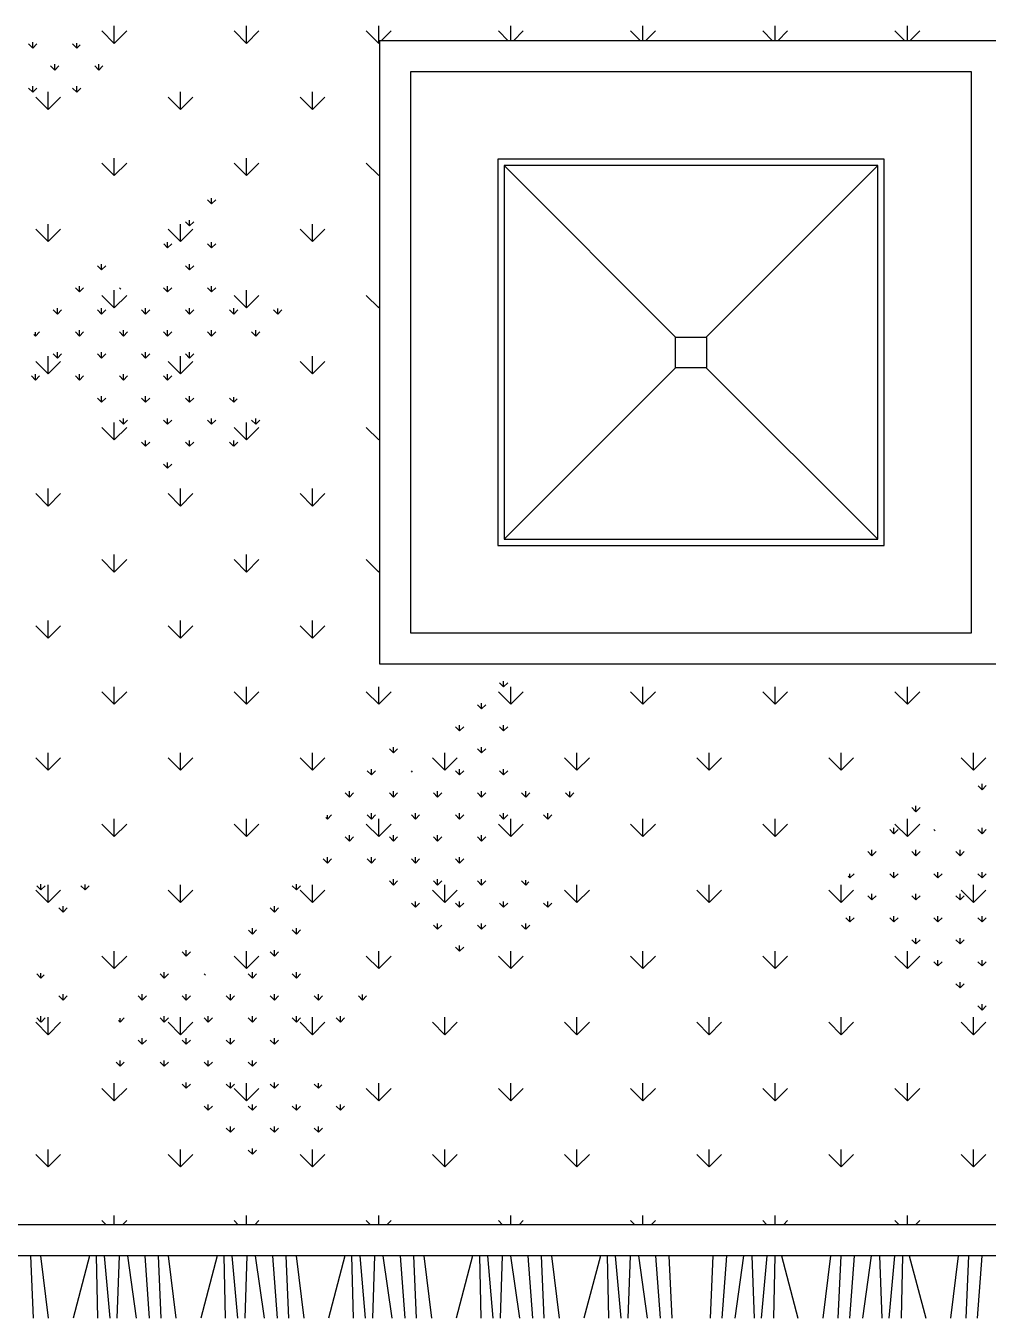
# Model space of a CAD drawing. Header units: inches. Extents: x 10.7 to 53.2, y 13 to 37.8.
# Drawn here: x 12.767 to 14.311, y 23.657 to 25.731 of the extents above; entities that cross this region are included whole.
import ezdxf

# ---------------------------------------------------------------- set-up
doc = ezdxf.new("R2010")
doc.units = ezdxf.units.IN
doc.header["$MEASUREMENT"] = 0
doc.layers.add('02', color=2, linetype='Continuous')
doc.layers.add('1', color=1, linetype='Continuous')

msp = doc.modelspace()

# ---------------------------------------------------------------- linework, layer by layer
at = {"layer": '02'}
for p, q in [((13.5341, 25.5067), (13.81, 25.2307)), ((14.1341, 25.5067), (13.8582, 25.2307)), ((13.81, 25.1826), (13.5341, 24.9067)), ((13.8582, 25.1826), (14.1341, 24.9067)), ((15.7341, 23.8067), (11.9341, 23.8067)), ((15.7841, 23.7567), (11.8841, 23.7567)), ((12.7738, 23.7567), (12.7782, 23.6567)), ((12.7902, 23.7567), (12.8025, 23.6567)), ((12.8687, 23.7567), (12.8424, 23.6567)), ((12.8795, 23.7567), (12.8817, 23.6567)), ((12.8924, 23.7567), (12.9013, 23.6567)), ((12.9163, 23.7567), (12.9128, 23.6567)), ((12.9297, 23.7567), (12.9439, 23.6567)), ((12.9573, 23.7567), (12.9647, 23.6567)), ((12.9788, 23.7567), (12.9832, 23.6567)), ((12.9952, 23.7567), (13.0075, 23.6567)), ((13.0737, 23.7567), (13.0474, 23.6567)), ((13.0845, 23.7567), (13.0867, 23.6567)), ((13.0974, 23.7567), (13.1063, 23.6567)), ((13.1213, 23.7567), (13.1178, 23.6567)), ((13.1347, 23.7567), (13.1489, 23.6567)), ((13.1623, 23.7567), (13.1697, 23.6567)), ((13.1838, 23.7567), (13.1882, 23.6567)), ((13.2002, 23.7567), (13.2125, 23.6567)), ((13.2787, 23.7567), (13.2524, 23.6567)), ((13.2895, 23.7567), (13.2917, 23.6567)), ((13.3024, 23.7567), (13.3113, 23.6567)), ((13.3263, 23.7567), (13.3228, 23.6567)), ((13.3397, 23.7567), (13.3539, 23.6567)), ((13.3673, 23.7567), (13.3747, 23.6567)), ((13.3888, 23.7567), (13.3932, 23.6567)), ((13.4052, 23.7567), (13.4175, 23.6567)), ((13.4837, 23.7567), (13.4574, 23.6567)), ((13.4945, 23.7567), (13.4967, 23.6567)), ((13.5074, 23.7567), (13.5163, 23.6567)), ((13.5313, 23.7567), (13.5278, 23.6567)), ((13.5447, 23.7567), (13.5589, 23.6567)), ((13.5723, 23.7567), (13.5797, 23.6567)), ((13.5938, 23.7567), (13.5982, 23.6567)), ((13.6102, 23.7567), (13.6225, 23.6567)), ((13.6887, 23.7567), (13.6624, 23.6567)), ((13.6995, 23.7567), (13.7017, 23.6567)), ((13.7124, 23.7567), (13.7213, 23.6567)), ((13.7363, 23.7567), (13.7328, 23.6567)), ((13.7497, 23.7567), (13.7639, 23.6567)), ((13.7773, 23.7567), (13.7847, 23.6567)), ((13.7988, 23.7567), (13.8032, 23.6567)), ((13.8694, 23.7567), (13.865, 23.6567)), ((13.891, 23.7567), (13.8835, 23.6567)), ((13.9185, 23.7567), (13.9043, 23.6567)), ((13.9319, 23.7567), (13.9354, 23.6567)), ((13.9558, 23.7567), (13.9469, 23.6567)), ((13.9687, 23.7567), (13.9666, 23.6567)), ((13.9795, 23.7567), (14.0058, 23.6567)), ((14.058, 23.7567), (14.0457, 23.6567)), ((14.0744, 23.7567), (14.07, 23.6567)), ((14.096, 23.7567), (14.0885, 23.6567)), ((14.1235, 23.7567), (14.1093, 23.6567)), ((14.1369, 23.7567), (14.1404, 23.6567)), ((14.1608, 23.7567), (14.1519, 23.6567)), ((14.1737, 23.7567), (14.1716, 23.6567)), ((14.1845, 23.7567), (14.2108, 23.6567)), ((14.263, 23.7567), (14.2507, 23.6567)), ((14.2794, 23.7567), (14.275, 23.6567)), ((14.301, 23.7567), (14.2935, 23.6567))]:
    msp.add_line(p, q, dxfattribs=at)
for points in [[(13.3341, 25.7067), (13.3341, 24.7067), (14.3341, 24.7067), (14.3341, 25.7067)], [(13.3841, 25.6567), (13.3841, 24.7567), (14.2841, 24.7567), (14.2841, 25.6567)], [(13.5241, 25.5167), (13.5241, 24.8967), (14.1441, 24.8967), (14.1441, 25.5167)], [(13.5341, 25.5067), (13.5341, 24.9067), (14.1341, 24.9067), (14.1341, 25.5067)], [(13.8086, 25.2307), (13.8086, 25.1826), (13.8596, 25.1826), (13.8596, 25.2307)]]:
    msp.add_lwpolyline(points, close=True, dxfattribs=at)
at = {"layer": '1'}
for p, q in [((12.9086, 25.7026), (12.8887, 25.7225)), ((12.9086, 25.7026), (12.9086, 25.7307)), ((12.9086, 25.7026), (12.9285, 25.7225)), ((13.1207, 25.7026), (13.1009, 25.7225)), ((13.1207, 25.7026), (13.1207, 25.7307)), ((13.1207, 25.7026), (13.1406, 25.7225)), ((13.3329, 25.7026), (13.313, 25.7225)), ((13.3329, 25.7026), (13.3329, 25.7307)), ((13.3369, 25.7067), (13.3528, 25.7225)), ((13.5409, 25.7067), (13.5251, 25.7225)), ((13.545, 25.7067), (13.545, 25.7307)), ((13.5491, 25.7067), (13.5649, 25.7225)), ((13.7531, 25.7067), (13.7373, 25.7225)), ((13.7571, 25.7067), (13.7571, 25.7307)), ((13.7612, 25.7067), (13.777, 25.7225)), ((13.9652, 25.7067), (13.9494, 25.7225)), ((13.9693, 25.7067), (13.9693, 25.7307)), ((13.9733, 25.7067), (13.9892, 25.7225)), ((14.1773, 25.7067), (14.1615, 25.7225)), ((14.1814, 25.7067), (14.1814, 25.7307)), ((14.1855, 25.7067), (14.2013, 25.7225)), ((12.7776, 25.695), (12.771, 25.7016)), ((12.7776, 25.695), (12.7776, 25.7044)), ((12.7776, 25.695), (12.7842, 25.7016)), ((12.8483, 25.695), (12.8417, 25.7016)), ((12.8483, 25.695), (12.8483, 25.703)), ((12.8483, 25.695), (12.8536, 25.7003)), ((13.3329, 25.7026), (13.3341, 25.7038)), ((12.813, 25.6596), (12.8063, 25.6663)), ((12.813, 25.6596), (12.813, 25.669)), ((12.813, 25.6596), (12.8196, 25.6663)), ((12.8837, 25.6596), (12.8771, 25.6663)), ((12.8837, 25.6596), (12.8837, 25.669)), ((12.8837, 25.6596), (12.8903, 25.6663)), ((12.7776, 25.6243), (12.771, 25.6309)), ((12.7776, 25.6243), (12.7776, 25.6337)), ((12.7776, 25.6243), (12.7842, 25.6309)), ((12.8025, 25.5965), (12.7827, 25.6164)), ((12.8025, 25.5965), (12.8025, 25.6247)), ((12.8025, 25.5965), (12.8224, 25.6164)), ((12.8483, 25.6244), (12.8417, 25.6309)), ((12.8483, 25.6244), (12.8483, 25.6337)), ((12.8485, 25.6245), (12.855, 25.6309)), ((13.0147, 25.5965), (12.9948, 25.6164)), ((13.0147, 25.5965), (13.0147, 25.6247)), ((13.0147, 25.5965), (13.0346, 25.6164)), ((13.2268, 25.5965), (13.2069, 25.6164)), ((13.2268, 25.5965), (13.2268, 25.6247)), ((13.2268, 25.5965), (13.2467, 25.6164)), ((12.9086, 25.4905), (12.9086, 25.5186)), ((13.1207, 25.4905), (13.1207, 25.5186)), ((12.9086, 25.4905), (12.8887, 25.5104)), ((12.9086, 25.4905), (12.9285, 25.5104)), ((13.1207, 25.4905), (13.1009, 25.5104)), ((13.1207, 25.4905), (13.1406, 25.5104)), ((13.3329, 25.4905), (13.313, 25.5104)), ((13.3329, 25.4905), (13.3341, 25.4917)), ((13.0648, 25.445), (13.0582, 25.4516)), ((13.0648, 25.445), (13.0648, 25.4544)), ((13.0648, 25.445), (13.0715, 25.4516)), ((12.8025, 25.3844), (12.8025, 25.4125)), ((13.0147, 25.3844), (13.0147, 25.4125)), ((13.0295, 25.4097), (13.0228, 25.4163)), ((13.0295, 25.4097), (13.0295, 25.419)), ((13.0295, 25.4097), (13.0361, 25.4163)), ((13.2268, 25.3844), (13.2268, 25.4125)), ((12.8025, 25.3844), (12.7827, 25.4043)), ((12.8025, 25.3844), (12.8224, 25.4043)), ((13.0147, 25.3844), (12.9948, 25.4043)), ((13.0147, 25.3844), (13.0346, 25.4043)), ((13.2268, 25.3844), (13.2069, 25.4043)), ((13.2268, 25.3844), (13.2467, 25.4043)), ((12.9941, 25.3743), (12.9878, 25.3807)), ((12.9941, 25.3743), (12.9941, 25.3837)), ((12.9941, 25.3743), (13.0007, 25.3809)), ((13.0648, 25.3743), (13.0582, 25.3809)), ((13.0648, 25.3743), (13.0648, 25.3837)), ((13.0648, 25.3743), (13.0715, 25.3809)), ((12.888, 25.339), (12.8814, 25.3456)), ((12.888, 25.339), (12.888, 25.3483)), ((12.888, 25.339), (12.8947, 25.3456)), ((13.0295, 25.339), (13.0228, 25.3456)), ((13.0295, 25.339), (13.0295, 25.3483)), ((13.0295, 25.339), (13.0361, 25.3456)), ((12.8527, 25.3036), (12.8461, 25.3102)), ((12.8527, 25.3036), (12.8527, 25.313)), ((12.8527, 25.3036), (12.8593, 25.3102)), ((12.9086, 25.2783), (12.9086, 25.3065)), ((12.9188, 25.3082), (12.9168, 25.3102)), ((12.9941, 25.3036), (12.9875, 25.3102)), ((12.9941, 25.3036), (12.9941, 25.313)), ((12.9941, 25.3036), (13.0007, 25.3102)), ((13.0648, 25.3036), (13.0582, 25.3102)), ((13.0648, 25.3036), (13.0648, 25.313)), ((13.0648, 25.3036), (13.0715, 25.3102)), ((13.1207, 25.2783), (13.1207, 25.3065)), ((12.9086, 25.2783), (12.8887, 25.2982)), ((12.9086, 25.2783), (12.9285, 25.2982)), ((13.1207, 25.2783), (13.1009, 25.2982)), ((13.1207, 25.2783), (13.1406, 25.2982)), ((13.3329, 25.2783), (13.313, 25.2982)), ((12.8173, 25.2682), (12.8107, 25.2749)), ((12.8173, 25.2682), (12.8173, 25.2776)), ((12.8173, 25.2682), (12.824, 25.2749)), ((12.888, 25.2682), (12.8814, 25.2749)), ((12.888, 25.2682), (12.888, 25.2776)), ((12.888, 25.2682), (12.8947, 25.2749)), ((12.9588, 25.2682), (12.9521, 25.2749)), ((12.9588, 25.2682), (12.9588, 25.2776)), ((12.9588, 25.2682), (12.9654, 25.2749)), ((13.0295, 25.2682), (13.0228, 25.2749)), ((13.0295, 25.2682), (13.0295, 25.2776)), ((13.0295, 25.2682), (13.0361, 25.2749)), ((13.1002, 25.2682), (13.0935, 25.2749)), ((13.1002, 25.2682), (13.1002, 25.2776)), ((13.1002, 25.2682), (13.1068, 25.2749)), ((13.1709, 25.2682), (13.1643, 25.2749)), ((13.1709, 25.2682), (13.1709, 25.2773)), ((13.1709, 25.2682), (13.1775, 25.2749)), ((13.3329, 25.2783), (13.3341, 25.2796)), ((12.8527, 25.2329), (12.8527, 25.2423)), ((12.9234, 25.2329), (12.9234, 25.2423)), ((12.9941, 25.2329), (12.9941, 25.2423)), ((13.0648, 25.2329), (13.0648, 25.2423)), ((13.1355, 25.2329), (13.1355, 25.2423)), ((12.782, 25.2329), (12.7795, 25.2354)), ((12.782, 25.2329), (12.7886, 25.2395)), ((12.782, 25.2329), (12.782, 25.2391)), ((12.8527, 25.2329), (12.8461, 25.2395)), ((12.8527, 25.2329), (12.8593, 25.2395)), ((12.9234, 25.2329), (12.9168, 25.2395)), ((12.9234, 25.2329), (12.93, 25.2395)), ((12.9941, 25.2329), (12.9875, 25.2395)), ((12.9941, 25.2329), (13.0007, 25.2395)), ((13.0648, 25.2329), (13.0582, 25.2395)), ((13.0648, 25.2329), (13.0715, 25.2395)), ((13.1355, 25.2329), (13.1289, 25.2395)), ((13.1355, 25.2329), (13.1422, 25.2395)), ((12.8025, 25.1723), (12.8025, 25.2004)), ((12.8173, 25.1975), (12.8107, 25.2042)), ((12.8173, 25.1975), (12.8173, 25.2069)), ((12.8173, 25.1975), (12.824, 25.2042)), ((12.888, 25.1975), (12.8814, 25.2042)), ((12.888, 25.1975), (12.888, 25.2069)), ((12.888, 25.1975), (12.8947, 25.2042)), ((12.9588, 25.1975), (12.9521, 25.2042)), ((12.9588, 25.1975), (12.9588, 25.2069)), ((12.9588, 25.1975), (12.9654, 25.2042)), ((13.0147, 25.1723), (13.0147, 25.2004)), ((13.0295, 25.1975), (13.0228, 25.2042)), ((13.0295, 25.1975), (13.0295, 25.2069)), ((13.0295, 25.1975), (13.0361, 25.2042)), ((13.2268, 25.1723), (13.2268, 25.2004)), ((12.8025, 25.1723), (12.7827, 25.1922)), ((12.8025, 25.1723), (12.8224, 25.1922)), ((13.0147, 25.1723), (12.9948, 25.1922)), ((13.0147, 25.1723), (13.0346, 25.1922)), ((13.2268, 25.1723), (13.2069, 25.1922)), ((13.2268, 25.1723), (13.2467, 25.1922)), ((12.782, 25.1622), (12.7754, 25.1688)), ((12.782, 25.1622), (12.782, 25.1716)), ((12.782, 25.1622), (12.7886, 25.1688)), ((12.8527, 25.1622), (12.8461, 25.1688)), ((12.8527, 25.1622), (12.8527, 25.1716)), ((12.8527, 25.1622), (12.8593, 25.1688)), ((12.9234, 25.1622), (12.9168, 25.1688)), ((12.9234, 25.1622), (12.9234, 25.1716)), ((12.9234, 25.1622), (12.93, 25.1688)), ((12.9941, 25.1622), (12.9875, 25.1688)), ((12.9941, 25.1622), (12.9941, 25.1716)), ((12.9941, 25.1622), (13.0007, 25.1688)), ((12.888, 25.1268), (12.8814, 25.1334)), ((12.888, 25.1268), (12.888, 25.1362)), ((12.888, 25.1268), (12.8947, 25.1334)), ((12.9588, 25.1268), (12.9521, 25.1334)), ((12.9588, 25.1268), (12.9588, 25.1362)), ((12.9588, 25.1268), (12.9654, 25.1334)), ((13.0295, 25.1268), (13.0228, 25.1334)), ((13.0295, 25.1268), (13.0295, 25.1362)), ((13.0295, 25.1268), (13.0361, 25.1334)), ((13.1002, 25.1268), (13.0935, 25.1334)), ((13.1002, 25.1268), (13.1002, 25.1348)), ((13.1002, 25.1268), (13.1055, 25.1321)), ((12.9234, 25.0915), (12.9168, 25.0981)), ((12.9234, 25.0915), (12.9234, 25.1008)), ((12.9234, 25.0915), (12.93, 25.0981)), ((12.9941, 25.0915), (12.9875, 25.0981)), ((12.9941, 25.0915), (12.9941, 25.1008)), ((12.9941, 25.0915), (13.0007, 25.0981)), ((13.0648, 25.0915), (13.0582, 25.0981)), ((13.0648, 25.0915), (13.0648, 25.1008)), ((13.0648, 25.0915), (13.0715, 25.0981)), ((13.1355, 25.0915), (13.1289, 25.0981)), ((13.1355, 25.0915), (13.1355, 25.1008)), ((13.1355, 25.0915), (13.1422, 25.0981)), ((12.9086, 25.0662), (12.8887, 25.0861)), ((12.9086, 25.0662), (12.9086, 25.0943)), ((12.9086, 25.0662), (12.9285, 25.0861)), ((13.1207, 25.0662), (13.1009, 25.0861)), ((13.1207, 25.0662), (13.1207, 25.0943)), ((13.1207, 25.0662), (13.1406, 25.0861)), ((13.3329, 25.0662), (13.313, 25.0861)), ((12.9588, 25.0561), (12.9521, 25.0627)), ((12.9588, 25.0561), (12.9588, 25.0655)), ((12.9588, 25.0561), (12.9654, 25.0627)), ((13.0295, 25.0561), (13.0228, 25.0627)), ((13.0295, 25.0561), (13.0295, 25.0655)), ((13.0295, 25.0561), (13.0361, 25.0627)), ((13.1001, 25.0562), (13.0935, 25.0627)), ((13.1002, 25.0562), (13.1002, 25.0655)), ((13.1004, 25.0563), (13.1068, 25.0627)), ((13.3329, 25.0662), (13.3341, 25.0674)), ((12.9941, 25.0208), (12.9875, 25.0274)), ((12.9941, 25.0208), (12.9941, 25.0301)), ((12.9941, 25.0208), (13.0007, 25.0274)), ((12.8025, 24.9601), (12.7827, 24.98)), ((12.8025, 24.9601), (12.8025, 24.9883)), ((12.8025, 24.9601), (12.8224, 24.98)), ((13.0147, 24.9601), (12.9948, 24.98)), ((13.0147, 24.9601), (13.0147, 24.9883)), ((13.0147, 24.9601), (13.0346, 24.98)), ((13.2268, 24.9601), (13.2069, 24.98)), ((13.2268, 24.9601), (13.2268, 24.9883)), ((13.2268, 24.9601), (13.2467, 24.98)), ((12.9086, 24.8541), (12.8887, 24.874)), ((12.9086, 24.8541), (12.9086, 24.8822)), ((12.9086, 24.8541), (12.9285, 24.874)), ((13.1207, 24.8541), (13.1009, 24.874)), ((13.1207, 24.8541), (13.1207, 24.8822)), ((13.1207, 24.8541), (13.1406, 24.874)), ((13.3329, 24.8541), (13.313, 24.874)), ((13.3329, 24.8541), (13.3341, 24.8553)), ((12.8025, 24.748), (12.7827, 24.7679)), ((12.8025, 24.748), (12.8025, 24.7761)), ((12.8025, 24.748), (12.8224, 24.7679)), ((13.0147, 24.748), (12.9948, 24.7679)), ((13.0147, 24.748), (13.0147, 24.7761)), ((13.0147, 24.748), (13.0346, 24.7679)), ((13.2268, 24.748), (13.2069, 24.7679)), ((13.2268, 24.748), (13.2268, 24.7761)), ((13.2268, 24.748), (13.2467, 24.7679)), ((12.9086, 24.6419), (12.8887, 24.6618)), ((12.9086, 24.6419), (12.9086, 24.6701)), ((12.9086, 24.6419), (12.9285, 24.6618)), ((13.1207, 24.6419), (13.1009, 24.6618)), ((13.1207, 24.6419), (13.1207, 24.6701)), ((13.1207, 24.6419), (13.1406, 24.6618)), ((13.3329, 24.6419), (13.313, 24.6618)), ((13.3329, 24.6419), (13.3329, 24.6701)), ((13.3329, 24.6419), (13.3528, 24.6618)), ((13.545, 24.6419), (13.5251, 24.6618)), ((13.5334, 24.6698), (13.5268, 24.6765)), ((13.5334, 24.6698), (13.5334, 24.6792)), ((13.5334, 24.6698), (13.54, 24.6765)), ((13.545, 24.6419), (13.545, 24.6701)), ((13.545, 24.6419), (13.5649, 24.6618)), ((13.7571, 24.6419), (13.7373, 24.6618)), ((13.7571, 24.6419), (13.7571, 24.6701)), ((13.7571, 24.6419), (13.777, 24.6618)), ((13.9693, 24.6419), (13.9494, 24.6618)), ((13.9693, 24.6419), (13.9693, 24.6701)), ((13.9693, 24.6419), (13.9892, 24.6618)), ((14.1814, 24.6419), (14.1615, 24.6618)), ((14.1814, 24.6419), (14.1814, 24.6701)), ((14.1814, 24.6419), (14.2013, 24.6618)), ((13.4981, 24.6345), (13.4914, 24.6411)), ((13.4981, 24.6345), (13.4981, 24.6438)), ((13.4981, 24.6345), (13.5047, 24.6411)), ((13.4627, 24.5991), (13.4563, 24.6055)), ((13.4627, 24.5991), (13.4627, 24.6085)), ((13.4627, 24.5991), (13.4693, 24.6057)), ((13.5334, 24.5991), (13.5268, 24.6057)), ((13.5334, 24.5991), (13.5334, 24.6085)), ((13.5334, 24.5991), (13.54, 24.6057)), ((12.8025, 24.5359), (12.8025, 24.564)), ((13.0147, 24.5359), (13.0147, 24.564)), ((13.2268, 24.5359), (13.2268, 24.564)), ((13.3566, 24.5638), (13.35, 24.5704)), ((13.3566, 24.5638), (13.3566, 24.5731)), ((13.3566, 24.5638), (13.3633, 24.5704)), ((13.4389, 24.5359), (13.4389, 24.564)), ((13.4981, 24.5638), (13.4914, 24.5704)), ((13.4981, 24.5638), (13.4981, 24.5731)), ((13.4981, 24.5638), (13.5047, 24.5704)), ((13.6511, 24.5359), (13.6511, 24.564)), ((13.8632, 24.5359), (13.8632, 24.564)), ((14.0753, 24.5359), (14.0753, 24.564)), ((14.2875, 24.5359), (14.2875, 24.564)), ((12.8025, 24.5359), (12.7827, 24.5558)), ((12.8025, 24.5359), (12.8224, 24.5558)), ((13.0147, 24.5359), (12.9948, 24.5558)), ((13.0147, 24.5359), (13.0346, 24.5558)), ((13.2268, 24.5359), (13.2069, 24.5558)), ((13.2268, 24.5359), (13.2467, 24.5558)), ((13.3213, 24.5284), (13.3213, 24.5378)), ((13.4389, 24.5359), (13.4191, 24.5558)), ((13.4389, 24.5359), (13.4588, 24.5558)), ((13.4627, 24.5284), (13.4627, 24.5378)), ((13.5334, 24.5284), (13.5334, 24.5378)), ((13.6511, 24.5359), (13.6312, 24.5558)), ((13.6511, 24.5359), (13.671, 24.5558)), ((13.8632, 24.5359), (13.8433, 24.5558)), ((13.8632, 24.5359), (13.8831, 24.5558)), ((14.0753, 24.5359), (14.0554, 24.5558)), ((14.0753, 24.5359), (14.0952, 24.5558)), ((14.2875, 24.5359), (14.2676, 24.5558)), ((14.2875, 24.5359), (14.3074, 24.5558)), ((13.3213, 24.5284), (13.3146, 24.535)), ((13.3213, 24.5284), (13.3279, 24.535)), ((13.3874, 24.533), (13.3854, 24.535)), ((13.4627, 24.5284), (13.4561, 24.535)), ((13.4627, 24.5284), (13.4693, 24.535)), ((13.5334, 24.5284), (13.5268, 24.535)), ((13.5334, 24.5284), (13.54, 24.535)), ((13.2859, 24.493), (13.2793, 24.4997)), ((13.2859, 24.493), (13.2859, 24.5024)), ((13.2859, 24.493), (13.2925, 24.4997)), ((13.3566, 24.493), (13.35, 24.4997)), ((13.3566, 24.493), (13.3566, 24.5024)), ((13.3566, 24.493), (13.3633, 24.4997)), ((13.4273, 24.493), (13.4207, 24.4997)), ((13.4273, 24.493), (13.4273, 24.5024)), ((13.4273, 24.493), (13.434, 24.4997)), ((13.4981, 24.493), (13.4914, 24.4997)), ((13.4981, 24.493), (13.4981, 24.5024)), ((13.4981, 24.493), (13.5047, 24.4997)), ((13.5688, 24.493), (13.5621, 24.4997)), ((13.5688, 24.493), (13.5688, 24.5024)), ((13.5688, 24.493), (13.5754, 24.4997)), ((13.6395, 24.493), (13.6328, 24.4997)), ((13.6395, 24.493), (13.6395, 24.5021)), ((13.6395, 24.493), (13.6461, 24.4997)), ((14.3013, 24.5048), (14.2949, 24.5111)), ((14.3013, 24.5048), (14.3013, 24.5142)), ((14.3013, 24.5048), (14.3079, 24.5114)), ((14.1952, 24.4694), (14.1886, 24.4761)), ((14.1952, 24.4694), (14.1952, 24.4788)), ((14.1952, 24.4694), (14.2018, 24.4761)), ((12.9086, 24.4298), (12.9086, 24.4579)), ((13.1207, 24.4298), (13.1207, 24.4579)), ((13.2506, 24.4577), (13.248, 24.4602)), ((13.2506, 24.4577), (13.2572, 24.4643)), ((13.2506, 24.4577), (13.2506, 24.4639)), ((13.3213, 24.4577), (13.3146, 24.4643)), ((13.3213, 24.4577), (13.3213, 24.4671)), ((13.3213, 24.4577), (13.3279, 24.4643)), ((13.3329, 24.4298), (13.3329, 24.4579)), ((13.392, 24.4577), (13.3854, 24.4643)), ((13.392, 24.4577), (13.392, 24.4671)), ((13.392, 24.4577), (13.3986, 24.4643)), ((13.4627, 24.4577), (13.4561, 24.4643)), ((13.4627, 24.4577), (13.4627, 24.4671)), ((13.4627, 24.4577), (13.4693, 24.4643)), ((13.5334, 24.4577), (13.5268, 24.4643)), ((13.5334, 24.4577), (13.5334, 24.4671)), ((13.5334, 24.4577), (13.54, 24.4643)), ((13.545, 24.4298), (13.545, 24.4579)), ((13.6041, 24.4577), (13.5975, 24.4643)), ((13.6041, 24.4577), (13.6041, 24.4671)), ((13.6041, 24.4577), (13.6107, 24.4643)), ((13.7571, 24.4298), (13.7571, 24.4579)), ((13.9693, 24.4298), (13.9693, 24.4579)), ((14.1814, 24.4298), (14.1814, 24.4579)), ((12.9086, 24.4298), (12.8887, 24.4497)), ((12.9086, 24.4298), (12.9285, 24.4497)), ((13.1207, 24.4298), (13.1009, 24.4497)), ((13.1207, 24.4298), (13.1406, 24.4497)), ((13.3329, 24.4298), (13.313, 24.4497)), ((13.3329, 24.4298), (13.3528, 24.4497)), ((13.545, 24.4298), (13.5251, 24.4497)), ((13.545, 24.4298), (13.5649, 24.4497)), ((13.7571, 24.4298), (13.7373, 24.4497)), ((13.7571, 24.4298), (13.777, 24.4497)), ((13.9693, 24.4298), (13.9494, 24.4497)), ((13.9693, 24.4298), (13.9892, 24.4497)), ((14.1598, 24.4341), (14.1532, 24.4407)), ((14.1598, 24.4341), (14.1598, 24.4435)), ((14.1598, 24.4341), (14.1665, 24.4407)), ((14.1814, 24.4298), (14.1615, 24.4497)), ((14.1814, 24.4298), (14.2013, 24.4497)), ((14.2259, 24.4387), (14.2239, 24.4407)), ((14.3013, 24.4341), (14.2946, 24.4407)), ((14.3013, 24.4341), (14.3013, 24.4435)), ((14.3013, 24.4341), (14.3079, 24.4407)), ((13.2859, 24.4223), (13.2793, 24.429)), ((13.2859, 24.4223), (13.2859, 24.4317)), ((13.2859, 24.4223), (13.2925, 24.429)), ((13.3566, 24.4223), (13.35, 24.429)), ((13.3566, 24.4223), (13.3566, 24.4317)), ((13.3566, 24.4223), (13.3633, 24.429)), ((13.4273, 24.4223), (13.4207, 24.429)), ((13.4273, 24.4223), (13.4273, 24.4317)), ((13.4273, 24.4223), (13.434, 24.429)), ((13.4981, 24.4223), (13.4914, 24.429)), ((13.4981, 24.4223), (13.4981, 24.4317)), ((13.4981, 24.4223), (13.5047, 24.429)), ((13.2506, 24.387), (13.2439, 24.3936)), ((13.2506, 24.387), (13.2506, 24.3964)), ((13.2506, 24.387), (13.2572, 24.3936)), ((13.3213, 24.387), (13.3146, 24.3936)), ((13.3213, 24.387), (13.3213, 24.3964)), ((13.3213, 24.387), (13.3279, 24.3936)), ((13.392, 24.387), (13.3854, 24.3936)), ((13.392, 24.387), (13.392, 24.3964)), ((13.392, 24.387), (13.3986, 24.3936)), ((13.4627, 24.387), (13.4561, 24.3936)), ((13.4627, 24.387), (13.4627, 24.3964)), ((13.4627, 24.387), (13.4693, 24.3936)), ((14.1245, 24.3987), (14.1179, 24.4054)), ((14.1245, 24.3987), (14.1245, 24.4081)), ((14.1245, 24.3987), (14.1311, 24.4054)), ((14.1952, 24.3987), (14.1886, 24.4054)), ((14.1952, 24.3987), (14.1952, 24.4081)), ((14.1952, 24.3987), (14.2018, 24.4054)), ((14.2659, 24.3987), (14.2593, 24.4054)), ((14.2659, 24.3987), (14.2659, 24.4081)), ((14.2659, 24.3987), (14.2725, 24.4054)), ((14.1598, 24.3634), (14.1598, 24.3727)), ((14.2305, 24.3634), (14.2305, 24.3727)), ((14.3013, 24.3634), (14.3013, 24.3727)), ((12.7909, 24.3439), (12.7843, 24.3505)), ((12.7909, 24.3439), (12.7909, 24.3532)), ((12.7909, 24.3439), (12.7975, 24.3505)), ((12.8025, 24.3237), (12.8025, 24.3519)), ((12.8616, 24.3439), (12.855, 24.3505)), ((12.8616, 24.3439), (12.8616, 24.3529)), ((12.8616, 24.3439), (12.8682, 24.3505)), ((13.0147, 24.3237), (13.0147, 24.3519)), ((13.2008, 24.3439), (13.1942, 24.3505)), ((13.2008, 24.3439), (13.2008, 24.3533)), ((13.2008, 24.3439), (13.2075, 24.3505)), ((13.2268, 24.3237), (13.2268, 24.3519)), ((13.3566, 24.3516), (13.35, 24.3583)), ((13.3566, 24.3516), (13.3566, 24.361)), ((13.3566, 24.3516), (13.3633, 24.3583)), ((13.4273, 24.3516), (13.4207, 24.3583)), ((13.4273, 24.3516), (13.4273, 24.361)), ((13.4273, 24.3516), (13.434, 24.3583)), ((13.4389, 24.3237), (13.4389, 24.3519)), ((13.4981, 24.3516), (13.4914, 24.3583)), ((13.4981, 24.3516), (13.4981, 24.361)), ((13.4981, 24.3516), (13.5047, 24.3583)), ((13.5688, 24.3516), (13.5621, 24.3583)), ((13.5688, 24.3516), (13.5688, 24.3596)), ((13.5688, 24.3516), (13.5741, 24.3569)), ((13.6511, 24.3237), (13.6511, 24.3519)), ((13.8632, 24.3237), (13.8632, 24.3519)), ((14.0753, 24.3237), (14.0753, 24.3519)), ((14.0891, 24.3634), (14.0866, 24.3659)), ((14.0891, 24.3634), (14.0958, 24.37)), ((14.0891, 24.3634), (14.0891, 24.3696)), ((14.1598, 24.3634), (14.1532, 24.37)), ((14.1598, 24.3634), (14.1665, 24.37)), ((14.2305, 24.3634), (14.2239, 24.37)), ((14.2305, 24.3634), (14.2372, 24.37)), ((14.2875, 24.3237), (14.2875, 24.3519)), ((14.3013, 24.3634), (14.2946, 24.37)), ((14.3013, 24.3634), (14.3079, 24.37)), ((12.8025, 24.3237), (12.7827, 24.3436)), ((12.8025, 24.3237), (12.8224, 24.3436)), ((13.0147, 24.3237), (12.9948, 24.3436)), ((13.0147, 24.3237), (13.0346, 24.3436)), ((13.2268, 24.3237), (13.2069, 24.3436)), ((13.2268, 24.3237), (13.2467, 24.3436)), ((13.4389, 24.3237), (13.4191, 24.3436)), ((13.4389, 24.3237), (13.4588, 24.3436)), ((13.6511, 24.3237), (13.6312, 24.3436)), ((13.6511, 24.3237), (13.671, 24.3436)), ((13.8632, 24.3237), (13.8433, 24.3436)), ((13.8632, 24.3237), (13.8831, 24.3436)), ((14.0753, 24.3237), (14.0554, 24.3436)), ((14.0753, 24.3237), (14.0952, 24.3436)), ((14.1245, 24.328), (14.1179, 24.3346)), ((14.1245, 24.328), (14.1245, 24.3374)), ((14.1245, 24.328), (14.1311, 24.3346)), ((14.1952, 24.328), (14.1886, 24.3346)), ((14.1952, 24.328), (14.1952, 24.3374)), ((14.1952, 24.328), (14.2018, 24.3346)), ((14.2659, 24.328), (14.2593, 24.3346)), ((14.2659, 24.328), (14.2659, 24.3374)), ((14.2659, 24.328), (14.2725, 24.3346)), ((14.2875, 24.3237), (14.2676, 24.3436)), ((14.2875, 24.3237), (14.3074, 24.3436)), ((12.8263, 24.3085), (12.8196, 24.3151)), ((12.8263, 24.3085), (12.8263, 24.3179)), ((12.8263, 24.3085), (12.8329, 24.3151)), ((13.1655, 24.3085), (13.1588, 24.3152)), ((13.1655, 24.3085), (13.1655, 24.3179)), ((13.1655, 24.3085), (13.1721, 24.3152)), ((13.392, 24.3163), (13.3854, 24.3229)), ((13.392, 24.3163), (13.392, 24.3256)), ((13.392, 24.3163), (13.3986, 24.3229)), ((13.4627, 24.3163), (13.4561, 24.3229)), ((13.4627, 24.3163), (13.4627, 24.3256)), ((13.4627, 24.3163), (13.4693, 24.3229)), ((13.5334, 24.3163), (13.5268, 24.3229)), ((13.5334, 24.3163), (13.5334, 24.3256)), ((13.5334, 24.3163), (13.54, 24.3229)), ((13.6041, 24.3163), (13.5975, 24.3229)), ((13.6041, 24.3163), (13.6041, 24.3256)), ((13.6041, 24.3163), (13.6107, 24.3229)), ((13.4273, 24.2809), (13.4207, 24.2875)), ((13.4273, 24.2809), (13.4273, 24.2903)), ((13.4273, 24.2809), (13.434, 24.2875)), ((13.4981, 24.2809), (13.4914, 24.2875)), ((13.4981, 24.2809), (13.4981, 24.2903)), ((13.4981, 24.2809), (13.5047, 24.2875)), ((13.5687, 24.281), (13.5621, 24.2875)), ((13.5688, 24.281), (13.5688, 24.2903)), ((13.569, 24.2811), (13.5754, 24.2875)), ((14.0891, 24.2927), (14.0825, 24.2993)), ((14.0891, 24.2927), (14.0891, 24.302)), ((14.0891, 24.2927), (14.0958, 24.2993)), ((14.1598, 24.2927), (14.1532, 24.2993)), ((14.1598, 24.2927), (14.1598, 24.302)), ((14.1598, 24.2927), (14.1665, 24.2993)), ((14.2305, 24.2927), (14.2239, 24.2993)), ((14.2305, 24.2927), (14.2305, 24.302)), ((14.2305, 24.2927), (14.2372, 24.2993)), ((14.3013, 24.2927), (14.2946, 24.2993)), ((14.3013, 24.2927), (14.3013, 24.302)), ((14.3013, 24.2927), (14.3079, 24.2993)), ((13.1301, 24.2732), (13.1238, 24.2796)), ((13.1301, 24.2732), (13.1301, 24.2826)), ((13.1301, 24.2732), (13.1367, 24.2798)), ((13.2008, 24.2732), (13.1942, 24.2798)), ((13.2008, 24.2732), (13.2008, 24.2826)), ((13.2008, 24.2732), (13.2075, 24.2798)), ((14.1952, 24.2573), (14.1952, 24.2667)), ((14.2659, 24.2573), (14.2659, 24.2667)), ((12.9086, 24.2177), (12.9086, 24.2458)), ((13.0241, 24.2378), (13.0241, 24.2472)), ((13.1207, 24.2177), (13.1207, 24.2458)), ((13.1655, 24.2378), (13.1655, 24.2472)), ((13.3329, 24.2177), (13.3329, 24.2458)), ((13.4627, 24.2456), (13.4561, 24.2522)), ((13.4627, 24.2456), (13.4627, 24.2549)), ((13.4627, 24.2456), (13.4693, 24.2522)), ((13.545, 24.2177), (13.545, 24.2458)), ((13.7571, 24.2177), (13.7571, 24.2458)), ((13.9693, 24.2177), (13.9693, 24.2458)), ((14.1814, 24.2177), (14.1814, 24.2458)), ((14.1952, 24.2573), (14.1886, 24.2639)), ((14.1952, 24.2573), (14.2018, 24.2639)), ((14.2659, 24.2573), (14.2593, 24.2639)), ((14.2659, 24.2573), (14.2725, 24.2639)), ((12.9086, 24.2177), (12.8887, 24.2376)), ((12.9086, 24.2177), (12.9285, 24.2376)), ((13.0241, 24.2378), (13.0174, 24.2445)), ((13.0241, 24.2378), (13.0307, 24.2445)), ((13.1207, 24.2177), (13.1009, 24.2376)), ((13.1207, 24.2177), (13.1406, 24.2376)), ((13.1655, 24.2378), (13.1588, 24.2445)), ((13.1655, 24.2378), (13.1721, 24.2445)), ((13.3329, 24.2177), (13.313, 24.2376)), ((13.3329, 24.2177), (13.3528, 24.2376)), ((13.545, 24.2177), (13.5251, 24.2376)), ((13.545, 24.2177), (13.5649, 24.2376)), ((13.7571, 24.2177), (13.7373, 24.2376)), ((13.7571, 24.2177), (13.777, 24.2376)), ((13.9693, 24.2177), (13.9494, 24.2376)), ((13.9693, 24.2177), (13.9892, 24.2376)), ((14.1814, 24.2177), (14.1615, 24.2376)), ((14.1814, 24.2177), (14.2013, 24.2376)), ((14.2305, 24.2219), (14.2239, 24.2286)), ((14.2305, 24.2219), (14.2305, 24.2313)), ((14.2305, 24.2219), (14.2372, 24.2286)), ((14.3013, 24.2219), (14.2946, 24.2286)), ((14.3013, 24.2219), (14.3013, 24.2313)), ((14.3013, 24.2219), (14.3079, 24.2286)), ((12.7909, 24.2025), (12.7843, 24.2091)), ((12.7909, 24.2025), (12.7909, 24.2104)), ((12.7909, 24.2025), (12.7962, 24.2078)), ((12.9887, 24.2025), (12.9821, 24.2091)), ((12.9887, 24.2025), (12.9887, 24.2119)), ((12.9887, 24.2025), (12.9953, 24.2091)), ((13.0548, 24.2071), (13.0528, 24.2091)), ((13.1301, 24.2025), (13.1235, 24.2091)), ((13.1301, 24.2025), (13.1301, 24.2119)), ((13.1301, 24.2025), (13.1367, 24.2091)), ((13.2008, 24.2025), (13.1942, 24.2091)), ((13.2008, 24.2025), (13.2008, 24.2119)), ((13.2008, 24.2025), (13.2075, 24.2091)), ((14.2659, 24.1866), (14.2593, 24.1932)), ((14.2659, 24.1866), (14.2659, 24.196)), ((14.2659, 24.1866), (14.2725, 24.1932)), ((12.8263, 24.1671), (12.8196, 24.1737)), ((12.8263, 24.1671), (12.8263, 24.1765)), ((12.8263, 24.1671), (12.8329, 24.1737)), ((12.9533, 24.1671), (12.9467, 24.1738)), ((12.9533, 24.1671), (12.9533, 24.1765)), ((12.9533, 24.1671), (12.96, 24.1738)), ((13.0241, 24.1671), (13.0174, 24.1738)), ((13.0241, 24.1671), (13.0241, 24.1765)), ((13.0241, 24.1671), (13.0307, 24.1738)), ((13.0948, 24.1671), (13.0881, 24.1738)), ((13.0948, 24.1671), (13.0948, 24.1765)), ((13.0948, 24.1671), (13.1014, 24.1738)), ((13.1655, 24.1671), (13.1588, 24.1738)), ((13.1655, 24.1671), (13.1655, 24.1765)), ((13.1655, 24.1671), (13.1721, 24.1738)), ((13.2362, 24.1671), (13.2296, 24.1738)), ((13.2362, 24.1671), (13.2362, 24.1765)), ((13.2362, 24.1671), (13.2428, 24.1738)), ((13.3069, 24.1671), (13.3003, 24.1738)), ((13.3069, 24.1671), (13.3069, 24.1761)), ((13.3069, 24.1671), (13.3135, 24.1738)), ((14.3013, 24.1512), (14.2946, 24.1579)), ((14.3013, 24.1512), (14.3013, 24.1606)), ((14.3013, 24.1512), (14.3079, 24.1579)), ((12.8025, 24.1116), (12.7827, 24.1315)), ((12.7908, 24.1318), (12.7843, 24.1384)), ((12.7909, 24.1318), (12.7909, 24.1411)), ((12.7911, 24.1319), (12.7975, 24.1384)), ((12.8025, 24.1116), (12.8025, 24.1397)), ((12.8025, 24.1116), (12.8224, 24.1315)), ((12.918, 24.1318), (12.9155, 24.1343)), ((12.918, 24.1318), (12.9246, 24.1384)), ((12.918, 24.1318), (12.918, 24.138)), ((12.9887, 24.1318), (12.9821, 24.1384)), ((12.9887, 24.1318), (12.9887, 24.1411)), ((12.9887, 24.1318), (12.9953, 24.1384)), ((13.0147, 24.1116), (12.9948, 24.1315)), ((13.0147, 24.1116), (13.0147, 24.1397)), ((13.0147, 24.1116), (13.0346, 24.1315)), ((13.0594, 24.1318), (13.0528, 24.1384)), ((13.0594, 24.1318), (13.0594, 24.1411)), ((13.0594, 24.1318), (13.066, 24.1384)), ((13.1301, 24.1318), (13.1235, 24.1384)), ((13.1301, 24.1318), (13.1301, 24.1411)), ((13.1301, 24.1318), (13.1367, 24.1384)), ((13.2008, 24.1318), (13.1942, 24.1384)), ((13.2008, 24.1318), (13.2008, 24.1411)), ((13.2008, 24.1318), (13.2075, 24.1384)), ((13.2268, 24.1116), (13.2069, 24.1315)), ((13.2268, 24.1116), (13.2268, 24.1397)), ((13.2268, 24.1116), (13.2467, 24.1315)), ((13.2715, 24.1318), (13.2649, 24.1384)), ((13.2715, 24.1318), (13.2715, 24.1411)), ((13.2715, 24.1318), (13.2782, 24.1384)), ((13.4389, 24.1116), (13.4191, 24.1315)), ((13.4389, 24.1116), (13.4389, 24.1397)), ((13.4389, 24.1116), (13.4588, 24.1315)), ((13.6511, 24.1116), (13.6312, 24.1315)), ((13.6511, 24.1116), (13.6511, 24.1397)), ((13.6511, 24.1116), (13.671, 24.1315)), ((13.8632, 24.1116), (13.8433, 24.1315)), ((13.8632, 24.1116), (13.8632, 24.1397)), ((13.8632, 24.1116), (13.8831, 24.1315)), ((14.0753, 24.1116), (14.0554, 24.1315)), ((14.0753, 24.1116), (14.0753, 24.1397)), ((14.0753, 24.1116), (14.0952, 24.1315)), ((14.2875, 24.1116), (14.2676, 24.1315)), ((14.2875, 24.1116), (14.2875, 24.1397)), ((14.2875, 24.1116), (14.3074, 24.1315)), ((12.9533, 24.0964), (12.9467, 24.103)), ((12.9533, 24.0964), (12.9533, 24.1058)), ((12.9533, 24.0964), (12.96, 24.103)), ((13.0241, 24.0964), (13.0174, 24.103)), ((13.0241, 24.0964), (13.0241, 24.1058)), ((13.0241, 24.0964), (13.0307, 24.103)), ((13.0948, 24.0964), (13.0881, 24.103)), ((13.0948, 24.0964), (13.0948, 24.1058)), ((13.0948, 24.0964), (13.1014, 24.103)), ((13.1655, 24.0964), (13.1588, 24.103)), ((13.1655, 24.0964), (13.1655, 24.1058)), ((13.1655, 24.0964), (13.1721, 24.103)), ((12.918, 24.0611), (12.9114, 24.0677)), ((12.918, 24.0611), (12.918, 24.0704)), ((12.918, 24.0611), (12.9246, 24.0677)), ((12.9887, 24.0611), (12.9821, 24.0677)), ((12.9887, 24.0611), (12.9887, 24.0704)), ((12.9887, 24.0611), (12.9953, 24.0677)), ((13.0594, 24.0611), (13.0528, 24.0677)), ((13.0594, 24.0611), (13.0594, 24.0704)), ((13.0594, 24.0611), (13.066, 24.0677)), ((13.1301, 24.0611), (13.1235, 24.0677)), ((13.1301, 24.0611), (13.1301, 24.0704)), ((13.1301, 24.0611), (13.1367, 24.0677)), ((12.9086, 24.0055), (12.8887, 24.0254)), ((12.9086, 24.0055), (12.9086, 24.0337)), ((12.9086, 24.0055), (12.9285, 24.0254)), ((13.0241, 24.0257), (13.0174, 24.0323)), ((13.0241, 24.0257), (13.0241, 24.0351)), ((13.0241, 24.0257), (13.0307, 24.0323)), ((13.0948, 24.0257), (13.0881, 24.0323)), ((13.0948, 24.0257), (13.0948, 24.0351)), ((13.0948, 24.0257), (13.1014, 24.0323)), ((13.1207, 24.0055), (13.1009, 24.0254)), ((13.1207, 24.0055), (13.1207, 24.0337)), ((13.1207, 24.0055), (13.1406, 24.0254)), ((13.1655, 24.0257), (13.1588, 24.0323)), ((13.1655, 24.0257), (13.1655, 24.0351)), ((13.1655, 24.0257), (13.1721, 24.0323)), ((13.2362, 24.0257), (13.2296, 24.0323)), ((13.2362, 24.0257), (13.2362, 24.0337)), ((13.2362, 24.0257), (13.2415, 24.031)), ((13.3329, 24.0055), (13.313, 24.0254)), ((13.3329, 24.0055), (13.3329, 24.0337)), ((13.3329, 24.0055), (13.3528, 24.0254)), ((13.545, 24.0055), (13.5251, 24.0254)), ((13.545, 24.0055), (13.545, 24.0337)), ((13.545, 24.0055), (13.5649, 24.0254)), ((13.7571, 24.0055), (13.7373, 24.0254)), ((13.7571, 24.0055), (13.7571, 24.0337)), ((13.7571, 24.0055), (13.777, 24.0254)), ((13.9693, 24.0055), (13.9494, 24.0254)), ((13.9693, 24.0055), (13.9693, 24.0337)), ((13.9693, 24.0055), (13.9892, 24.0254)), ((14.1814, 24.0055), (14.1615, 24.0254)), ((14.1814, 24.0055), (14.1814, 24.0337)), ((14.1814, 24.0055), (14.2013, 24.0254)), ((13.0594, 23.9904), (13.0528, 23.997)), ((13.0594, 23.9904), (13.0594, 23.9997)), ((13.0594, 23.9904), (13.066, 23.997)), ((13.1301, 23.9904), (13.1235, 23.997)), ((13.1301, 23.9904), (13.1301, 23.9997)), ((13.1301, 23.9904), (13.1367, 23.997)), ((13.2008, 23.9904), (13.1942, 23.997)), ((13.2008, 23.9904), (13.2008, 23.9997)), ((13.2008, 23.9904), (13.2075, 23.997)), ((13.2715, 23.9904), (13.2649, 23.997)), ((13.2715, 23.9904), (13.2715, 23.9997)), ((13.2715, 23.9904), (13.2782, 23.997)), ((13.0948, 23.955), (13.0881, 23.9616)), ((13.0948, 23.955), (13.0948, 23.9644)), ((13.0948, 23.955), (13.1014, 23.9616)), ((13.1655, 23.955), (13.1588, 23.9616)), ((13.1655, 23.955), (13.1655, 23.9644)), ((13.1655, 23.955), (13.1721, 23.9616)), ((13.2361, 23.9551), (13.2296, 23.9616)), ((13.2362, 23.9551), (13.2362, 23.9644)), ((13.2364, 23.9552), (13.2428, 23.9616)), ((12.8025, 23.8995), (12.7827, 23.9194)), ((12.8025, 23.8995), (12.8025, 23.9276)), ((12.8025, 23.8995), (12.8224, 23.9194)), ((13.0147, 23.8995), (12.9948, 23.9194)), ((13.0147, 23.8995), (13.0147, 23.9276)), ((13.0147, 23.8995), (13.0346, 23.9194)), ((13.1301, 23.9196), (13.1235, 23.9263)), ((13.1301, 23.9196), (13.1301, 23.929)), ((13.1301, 23.9196), (13.1367, 23.9263)), ((13.2268, 23.8995), (13.2069, 23.9194)), ((13.2268, 23.8995), (13.2268, 23.9276)), ((13.2268, 23.8995), (13.2467, 23.9194)), ((13.4389, 23.8995), (13.4191, 23.9194)), ((13.4389, 23.8995), (13.4389, 23.9276)), ((13.4389, 23.8995), (13.4588, 23.9194)), ((13.6511, 23.8995), (13.6312, 23.9194)), ((13.6511, 23.8995), (13.6511, 23.9276)), ((13.6511, 23.8995), (13.671, 23.9194)), ((13.8632, 23.8995), (13.8433, 23.9194)), ((13.8632, 23.8995), (13.8632, 23.9276)), ((13.8632, 23.8995), (13.8831, 23.9194)), ((14.0753, 23.8995), (14.0554, 23.9194)), ((14.0753, 23.8995), (14.0753, 23.9276)), ((14.0753, 23.8995), (14.0952, 23.9194)), ((14.2875, 23.8995), (14.2676, 23.9194)), ((14.2875, 23.8995), (14.2875, 23.9276)), ((14.2875, 23.8995), (14.3074, 23.9194)), ((12.8954, 23.8067), (12.8887, 23.8133)), ((12.9086, 23.8067), (12.9086, 23.8215)), ((12.9219, 23.8067), (12.9285, 23.8133)), ((13.1075, 23.8067), (13.1009, 23.8133)), ((13.1207, 23.8067), (13.1207, 23.8215)), ((13.134, 23.8067), (13.1406, 23.8133)), ((13.3196, 23.8067), (13.313, 23.8133)), ((13.3329, 23.8067), (13.3329, 23.8215)), ((13.3461, 23.8067), (13.3528, 23.8133)), ((13.5318, 23.8067), (13.5251, 23.8133)), ((13.545, 23.8067), (13.545, 23.8215)), ((13.5583, 23.8067), (13.5649, 23.8133)), ((13.7439, 23.8067), (13.7373, 23.8133)), ((13.7571, 23.8067), (13.7571, 23.8215)), ((13.7704, 23.8067), (13.777, 23.8133)), ((13.956, 23.8067), (13.9494, 23.8133)), ((13.9693, 23.8067), (13.9693, 23.8215)), ((13.9825, 23.8067), (13.9892, 23.8133)), ((14.1682, 23.8067), (14.1615, 23.8133)), ((14.1814, 23.8067), (14.1814, 23.8215)), ((14.1947, 23.8067), (14.2013, 23.8133))]:
    msp.add_line(p, q, dxfattribs=at)

doc.saveas('drawing.dxf')
